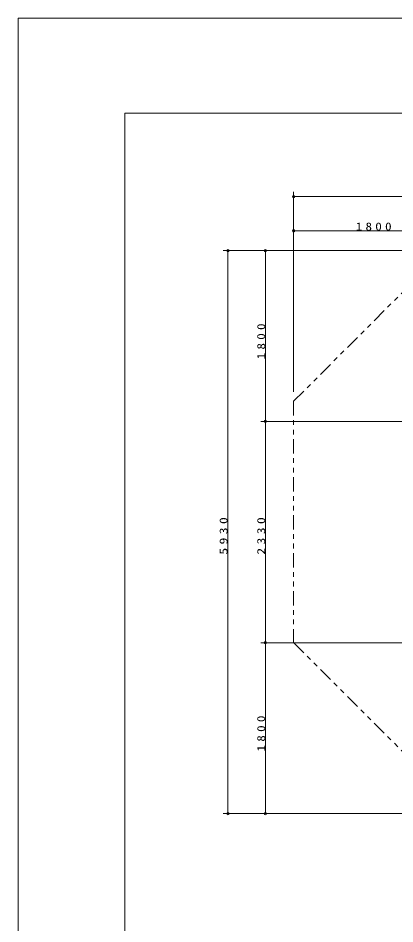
# Model space of a CAD drawing. Units: millimetres on the paper. Extents: x 6 to 426, y -599 to 292.
# Drawn here: x 5.5 to 84.9, y 101.2 to 292 of the extents above; entities that cross this region are included whole.
import ezdxf

# ---------------------------------------------------------------- set-up
doc = ezdxf.new("R2010")
doc.units = ezdxf.units.MM
doc.linetypes.add('USER3', pattern=[8, 3, -1, 1, -1, 1, -1])
for name, color, linetype, lineweight in [('0_2', 7, 'Continuous', 13), ('2D', 7, 'Continuous', 13), ('2D_DIMENSION', 7, 'Continuous', 13), ('2D_OUTLINE', 7, 'USER3', 13), ('FMT', 7, 'Continuous', 13)]:
    doc.layers.add(name, color=color, linetype=linetype, lineweight=lineweight)
doc.styles.add('ＭＳ ゴシック', font='')
doc.styles.get('ＭＳ ゴシック').set_extended_font_data('MS Gothic')

msp = doc.modelspace()

# ---------------------------------------------------------------- linework, layer by layer
at = {"layer": '0_2'}
for p, q in [((63.528, 254.403), (64.028, 254.403)), ((63.528, 247.182), (64.028, 247.182)), ((49.676, 243.028), (49.676, 242.528)), ((57.589, 243.028), (57.589, 242.528)), ((57.589, 207.023), (57.589, 207.523)), ((57.589, 207.023), (57.589, 206.523)), ((57.589, 160.403), (57.589, 160.903)), ((57.589, 160.403), (57.589, 159.903)), ((49.676, 124.403), (49.676, 124.903)), ((57.589, 124.403), (57.589, 124.903))]:
    msp.add_line(p, q, dxfattribs=at)
for centre in [(63.528, 254.403), (63.528, 247.182), (49.676, 243.028), (57.589, 243.028), (57.589, 207.023), (57.589, 207.023), (57.589, 160.403), (57.589, 160.403), (49.676, 124.403), (57.589, 124.403)]:
    msp.add_circle(centre, 0.25, dxfattribs=at)
at = {"layer": '2D'}
for p, q in [((5.5, 292), (5.5, -5)), ((425.5, 292), (5.5, 292))]:
    msp.add_line(p, q, dxfattribs=at)
at = {"layer": '2D_DIMENSION'}
for p, q in [((63.528, 213.269), (63.528, 255.403)), ((64.028, 254.403), (225.717, 254.403)), ((63.528, 213.269), (63.528, 248.182)), ((64.028, 247.182), (99.028, 247.182)), ((93.287, 243.028), (48.676, 243.028)), ((49.676, 124.903), (49.676, 242.528)), ((93.287, 243.028), (56.589, 243.028)), ((57.589, 242.528), (57.589, 207.523)), ((115.956, 207.023), (56.589, 207.023)), ((115.956, 207.023), (56.589, 207.023)), ((57.589, 206.523), (57.589, 160.903)), ((153.451, 160.403), (56.589, 160.403)), ((153.451, 160.403), (56.589, 160.403)), ((57.589, 159.903), (57.589, 124.903)), ((125.057, 124.403), (48.676, 124.403)), ((125.057, 124.403), (56.589, 124.403))]:
    msp.add_line(p, q, dxfattribs=at)
at = {"layer": '2D_OUTLINE'}
for p, q in [((63.528, 211.269), (95.287, 243.028)), ((63.528, 211.269), (63.528, 160.41)), ((63.528, 160.41), (95.287, 128.651))]:
    msp.add_line(p, q, dxfattribs=at)
at = {"layer": 'FMT'}
for p, q in [((28, 272), (403, 272)), ((28, 15), (28, 272))]:
    msp.add_line(p, q, dxfattribs=at)

# ---------------------------------------------------------------- texts
at = {"layer": '2D_DIMENSION', "insert": (76.599, 247.215), "char_height": 1.686, "attachment_point": 7, "style": 'ＭＳ ゴシック'}
msp.add_mtext('\\T1.5;\\W1.2;1800', dxfattribs=at)
at = {"layer": '2D_DIMENSION', "char_height": 1.686, "attachment_point": 7, "rotation": 90, "style": 'ＭＳ ゴシック'}
for s, insert in [('\\T1.5;\\W1.2;1800', (57.556, 220.097)), ('\\T1.5;\\W1.25;5930', (49.642, 178.952)), ('\\T1.5;\\W1.25;2330', (57.556, 178.949)), ('\\T1.5;\\W1.2;1800', (57.556, 137.475))]:
    msp.add_mtext(s, dxfattribs=dict(at, insert=insert))

doc.saveas('drawing.dxf')
